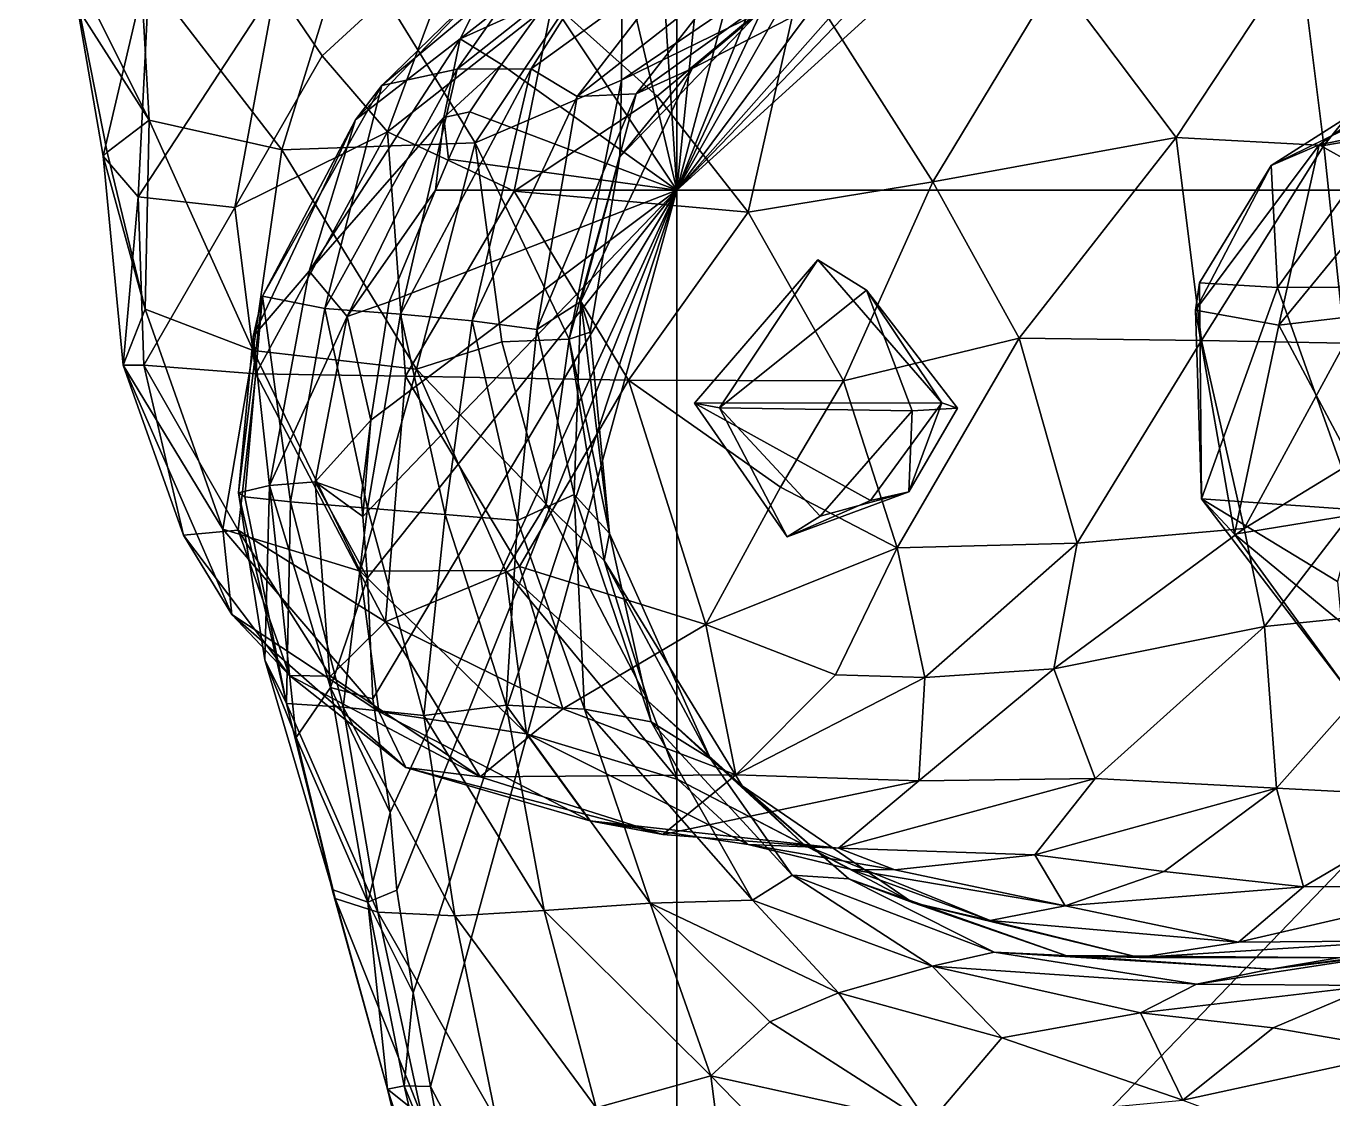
# Model space of a CAD drawing. Extents: x 373697 to 374058, y 6959904 to 6960301.
# Drawn here: x 373946.43 to 373975.52, y 6959944.92 to 6959968.81 of the extents above; entities that cross this region are included whole.
import ezdxf

# ---------------------------------------------------------------- set-up
doc = ezdxf.new("R2010")
doc.units = 0
doc.layers.add('Bht_Fk', color=7, linetype='CONTINUOUS')

msp = doc.modelspace()

# ---------------------------------------------------------------- linework, layer by layer
at = {"layer": 'Bht_Fk'}
for points in [[(373990.247, 6959965.161, 231.517), (373975.273, 6959976.9, 231.517), (373978.457, 6959977.248, 231.517)], [(373975.273, 6959976.9, 231.517), (373990.247, 6959965.161, 231.517), (373973.52, 6959976.618, 231.517)], [(373973.52, 6959976.618, 231.517), (373960.915, 6959965.161, 231.517), (373971.581, 6959976.247, 231.517)], [(373990.247, 6959965.161, 231.517), (373960.915, 6959965.161, 231.517), (373973.52, 6959976.618, 231.517)], [(373960.915, 6959965.161, 231.517), (373970.463, 6959975.962, 231.517), (373971.581, 6959976.247, 231.517)], [(373960.915, 6959965.161, 231.517), (373968.613, 6959975.515, 231.517), (373970.463, 6959975.962, 231.517)], [(373968.613, 6959975.515, 231.517), (373960.915, 6959965.161, 231.517), (373966.346, 6959974.741, 231.517)], [(373960.915, 6959965.161, 231.517), (373965.255, 6959974.341, 231.517), (373966.346, 6959974.741, 231.517)], [(373960.915, 6959965.161, 231.517), (373964.459, 6959973.976, 231.517), (373965.255, 6959974.341, 231.517)], [(373960.915, 6959965.161, 231.517), (373963.088, 6959973.337, 231.517), (373964.459, 6959973.976, 231.517)], [(373963.088, 6959973.337, 231.517), (373960.915, 6959965.161, 231.517), (373961.666, 6959972.484, 231.517)], [(373960.915, 6959965.161, 231.517), (373960.915, 6959971.978, 231.517), (373961.666, 6959972.484, 231.517)], [(373960.915, 6959971.978, 231.517), (373960.915, 6959965.161, 231.517), (373960.495, 6959971.695, 231.517)], [(373960.915, 6959965.161, 231.517), (373959.57, 6959970.868, 231.517), (373960.495, 6959971.695, 231.517)], [(373956.096, 6959968.531, 229.81), (373959.849, 6959971.465, 230.968), (373958.077, 6959969.427, 231.517)], [(373959.849, 6959971.465, 230.968), (373956.096, 6959968.531, 229.81), (373956.754, 6959969.836, 228.349)], [(373956.184, 6959971.058, 204.321), (373951.984, 6959969.687, 203.492), (373953.023, 6959968.148, 202.596)], [(373956.184, 6959971.058, 204.321), (373953.023, 6959968.148, 202.596), (373954.476, 6959966.457, 201.901)], [(373953.593, 6959970.813, 212.372), (373959.706, 6959971.124, 214.324), (373956.424, 6959966.212, 213.129)], [(373958.148, 6959969.342, 203.638), (373956.184, 6959971.058, 204.321), (373954.476, 6959966.457, 201.901)], [(373959.706, 6959971.124, 214.324), (373959.686, 6959967.606, 215.845), (373956.424, 6959966.212, 213.129)], [(373959.706, 6959971.124, 214.324), (373963.373, 6959970.121, 216.571), (373959.686, 6959967.606, 215.845)], [(373946.434, 6959971.014, 206.992), (373949.173, 6959966.721, 207.548), (373947.389, 6959970.31, 205.481)], [(373946.434, 6959971.014, 206.992), (373948.979, 6959970.138, 209.515), (373949.173, 6959966.721, 207.548)], [(373948.979, 6959970.138, 209.515), (373953.593, 6959970.813, 212.372), (373952.123, 6959966.059, 209.895)], [(373953.593, 6959970.813, 212.372), (373956.424, 6959966.212, 213.129), (373952.123, 6959966.059, 209.895)], [(373960.915, 6959965.161, 231.517), (373958.077, 6959969.427, 231.517), (373959.57, 6959970.868, 231.517)], [(373959.318, 6959970.469, 225.923), (373957.764, 6959970.335, 227.231), (373956.028, 6959967.855, 224.731)], [(373957.675, 6959967.864, 223.518), (373959.318, 6959970.469, 225.923), (373956.028, 6959967.855, 224.731)], [(373961.083, 6959970.344, 224.624), (373959.318, 6959970.469, 225.923), (373957.675, 6959967.864, 223.518)], [(373969.358, 6959969.888, 206.54), (373972.028, 6959966.329, 207.943), (373974.774, 6959970.493, 208.679)], [(373974.774, 6959970.493, 208.679), (373972.028, 6959966.329, 207.943), (373975.311, 6959966.157, 210.154)], [(373978.516, 6959970.141, 211.007), (373974.774, 6959970.493, 208.679), (373975.311, 6959966.157, 210.154)], [(373948.151, 6959965.916, 204.141), (373949.194, 6959970.386, 204.305), (373947.389, 6959970.31, 205.481)], [(373949.173, 6959966.721, 207.548), (373948.237, 6959966.008, 205.499), (373947.389, 6959970.31, 205.481)], [(373948.237, 6959966.008, 205.499), (373948.151, 6959965.916, 204.141), (373947.389, 6959970.31, 205.481)], [(373948.151, 6959965.916, 204.141), (373948.929, 6959965.011, 202.544), (373949.194, 6959970.386, 204.305)], [(373948.929, 6959965.011, 202.544), (373951.984, 6959969.687, 203.492), (373949.194, 6959970.386, 204.305)], [(373957.764, 6959970.335, 227.231), (373956.754, 6959969.836, 228.349), (373954.348, 6959967.493, 225.963)], [(373956.028, 6959967.855, 224.731), (373957.764, 6959970.335, 227.231), (373954.348, 6959967.493, 225.963)], [(373958.694, 6959967.243, 221.885), (373961.083, 6959970.344, 224.624), (373957.675, 6959967.864, 223.518)], [(373961.959, 6959969.808, 222.99), (373961.083, 6959970.344, 224.624), (373958.694, 6959967.243, 221.885)], [(373966.003, 6959970.326, 220.842), (373961.258, 6959967.871, 219.156), (373962.717, 6959969.095, 218.191)], [(373966.003, 6959970.326, 220.842), (373963.703, 6959969.954, 221.834), (373961.258, 6959967.871, 219.156)], [(373952.123, 6959966.059, 209.895), (373949.173, 6959966.721, 207.548), (373948.979, 6959970.138, 209.515)], [(373963.692, 6959969.94, 204.95), (373958.148, 6959969.342, 203.638), (373960.476, 6959967.253, 203.281)], [(373963.373, 6959970.121, 216.571), (373962.717, 6959969.095, 218.191), (373959.686, 6959967.606, 215.845)], [(373963.703, 6959969.954, 221.834), (373961.959, 6959969.808, 222.99), (373960.008, 6959967.305, 220.471)], [(373961.258, 6959967.871, 219.156), (373963.703, 6959969.954, 221.834), (373960.008, 6959967.305, 220.471)], [(373963.692, 6959969.94, 204.95), (373960.476, 6959967.253, 203.281), (373962.501, 6959964.673, 203.368)], [(373966.611, 6959965.342, 205.229), (373963.692, 6959969.94, 204.95), (373962.501, 6959964.673, 203.368)], [(373969.358, 6959969.888, 206.54), (373963.692, 6959969.94, 204.95), (373966.611, 6959965.342, 205.229)], [(373972.028, 6959966.329, 207.943), (373969.358, 6959969.888, 206.54), (373966.611, 6959965.342, 205.229)], [(373978.516, 6959970.141, 211.007), (373975.311, 6959966.157, 210.154), (373979.035, 6959966.792, 212.913)], [(373948.929, 6959965.011, 202.544), (373951.078, 6959964.774, 201.478), (373951.984, 6959969.687, 203.492)], [(373951.078, 6959964.774, 201.478), (373953.023, 6959968.148, 202.596), (373951.984, 6959969.687, 203.492)], [(373956.754, 6959969.836, 228.349), (373953.766, 6959966.728, 227.755), (373954.348, 6959967.493, 225.963)], [(373956.096, 6959968.531, 229.81), (373953.766, 6959966.728, 227.755), (373956.754, 6959969.836, 228.349)], [(373960.008, 6959967.305, 220.471), (373961.959, 6959969.808, 222.99), (373958.694, 6959967.243, 221.885)], [(373954.476, 6959966.457, 201.901), (373957.293, 6959965.134, 201.854), (373958.148, 6959969.342, 203.638)], [(373957.012, 6959967.958, 231.517), (373956.096, 6959968.531, 229.81), (373958.077, 6959969.427, 231.517)], [(373958.077, 6959969.427, 231.517), (373960.915, 6959965.161, 231.517), (373957.012, 6959967.958, 231.517)], [(373960.476, 6959967.253, 203.281), (373958.148, 6959969.342, 203.638), (373957.293, 6959965.134, 201.854)], [(373962.717, 6959969.095, 218.191), (373959.647, 6959965.901, 217.319), (373959.686, 6959967.606, 215.845)], [(373961.258, 6959967.871, 219.156), (373959.647, 6959965.901, 217.319), (373962.717, 6959969.095, 218.191)], [(373952.735, 6959963.355, 228.734), (373953.766, 6959966.728, 227.755), (373956.096, 6959968.531, 229.81)], [(373955.728, 6959966.775, 230.971), (373952.735, 6959963.355, 228.734), (373956.096, 6959968.531, 229.81)], [(373955.728, 6959966.775, 230.971), (373956.096, 6959968.531, 229.81), (373957.012, 6959967.958, 231.517)], [(373953.023, 6959968.148, 202.596), (373951.078, 6959964.774, 201.478), (373954.476, 6959966.457, 201.901)], [(373977.978, 6959968.149, 176.73), (373977.379, 6959967.3, 178.155), (373974.142, 6959965.712, 175.68)], [(373977.978, 6959968.149, 176.73), (373974.142, 6959965.712, 175.68), (373975.213, 6959966.171, 174.54)], [(373980.34, 6959967.228, 175.898), (373977.978, 6959968.149, 176.73), (373975.213, 6959966.171, 174.54)], [(373953.085, 6959962.522, 223.635), (373956.028, 6959967.855, 224.731), (373954.348, 6959967.493, 225.963)], [(373954.762, 6959962.401, 222.423), (373956.028, 6959967.855, 224.731), (373953.085, 6959962.522, 223.635)], [(373954.762, 6959962.401, 222.423), (373957.675, 6959967.864, 223.518), (373956.028, 6959967.855, 224.731)], [(373956.362, 6959962.249, 221.159), (373957.675, 6959967.864, 223.518), (373954.762, 6959962.401, 222.423)], [(373956.307, 6959966.902, 231.517), (373955.728, 6959966.775, 230.971), (373957.012, 6959967.958, 231.517)], [(373960.915, 6959965.161, 231.517), (373956.307, 6959966.902, 231.517), (373957.012, 6959967.958, 231.517)], [(373956.362, 6959962.249, 221.159), (373958.694, 6959967.243, 221.885), (373957.675, 6959967.864, 223.518)], [(373958.776, 6959962.683, 218.414), (373959.647, 6959965.901, 217.319), (373961.258, 6959967.871, 219.156)], [(373958.776, 6959962.683, 218.414), (373961.258, 6959967.871, 219.156), (373960.008, 6959967.305, 220.471)], [(373959.686, 6959967.606, 215.845), (373958.516, 6959961.839, 215.09), (373956.424, 6959966.212, 213.129)], [(373959.686, 6959967.606, 215.845), (373959.647, 6959965.901, 217.319), (373958.516, 6959961.839, 215.09)], [(373953.766, 6959966.728, 227.755), (373951.696, 6959962.802, 225.016), (373954.348, 6959967.493, 225.963)], [(373951.696, 6959962.802, 225.016), (373953.085, 6959962.522, 223.635), (373954.348, 6959967.493, 225.963)], [(373957.8, 6959962.056, 219.781), (373960.008, 6959967.305, 220.471), (373958.694, 6959967.243, 221.885)], [(373958.776, 6959962.683, 218.414), (373960.008, 6959967.305, 220.471), (373957.8, 6959962.056, 219.781)], [(373977.379, 6959967.3, 178.155), (373974.282, 6959962.989, 177.266), (373974.142, 6959965.712, 175.68)], [(373978.294, 6959963.018, 180.116), (373974.282, 6959962.989, 177.266), (373977.379, 6959967.3, 178.155)], [(373957.8, 6959962.056, 219.781), (373958.694, 6959967.243, 221.885), (373956.362, 6959962.249, 221.159)], [(373962.501, 6959964.673, 203.368), (373960.476, 6959967.253, 203.281), (373957.293, 6959965.134, 201.854)], [(373976.856, 6959965.25, 173.849), (373980.34, 6959967.228, 175.898), (373975.213, 6959966.171, 174.54)], [(373949.086, 6959962.512, 205.649), (373948.237, 6959966.008, 205.499), (373949.173, 6959966.721, 207.548)], [(373949.086, 6959962.512, 205.649), (373949.173, 6959966.721, 207.548), (373951.483, 6959961.59, 207.988)], [(373949.173, 6959966.721, 207.548), (373952.123, 6959966.059, 209.895), (373951.483, 6959961.59, 207.988)], [(373953.766, 6959966.728, 227.755), (373951.49, 6959961.9, 226.631), (373951.696, 6959962.802, 225.016)], [(373953.766, 6959966.728, 227.755), (373952.735, 6959963.355, 228.734), (373951.49, 6959961.9, 226.631)], [(373955.728, 6959966.775, 230.971), (373953.577, 6959962.347, 230.625), (373952.735, 6959963.355, 228.734)], [(373955.545, 6959965.161, 231.517), (373953.577, 6959962.347, 230.625), (373955.728, 6959966.775, 230.971)], [(373955.83, 6959965.847, 231.517), (373955.545, 6959965.161, 231.517), (373955.728, 6959966.775, 230.971)], [(373955.83, 6959965.847, 231.517), (373955.728, 6959966.775, 230.971), (373956.307, 6959966.902, 231.517)], [(373960.915, 6959965.161, 231.517), (373955.83, 6959965.847, 231.517), (373956.307, 6959966.902, 231.517)], [(373979.035, 6959966.792, 212.913), (373975.311, 6959966.157, 210.154), (373975.783, 6959961.752, 211.858)], [(373954.476, 6959966.457, 201.901), (373951.078, 6959964.774, 201.478), (373951.549, 6959961.066, 200.773)], [(373954.879, 6959961.015, 200.733), (373954.476, 6959966.457, 201.901), (373951.549, 6959961.066, 200.773)], [(373954.879, 6959961.015, 200.733), (373957.293, 6959965.134, 201.854), (373954.476, 6959966.457, 201.901)], [(373952.123, 6959966.059, 209.895), (373956.424, 6959966.212, 213.129), (373955.123, 6959961.176, 210.931)], [(373956.424, 6959966.212, 213.129), (373957.017, 6959961.782, 212.979), (373955.123, 6959961.176, 210.931)], [(373956.424, 6959966.212, 213.129), (373958.516, 6959961.839, 215.09), (373957.017, 6959961.782, 212.979)], [(373966.611, 6959965.342, 205.229), (373968.534, 6959961.867, 206.412), (373972.028, 6959966.329, 207.943)], [(373972.588, 6959961.813, 209.282), (373972.028, 6959966.329, 207.943), (373968.534, 6959961.867, 206.412)], [(373972.028, 6959966.329, 207.943), (373972.588, 6959961.813, 209.282), (373975.311, 6959966.157, 210.154)], [(373972.456, 6959962.491, 173.597), (373975.213, 6959966.171, 174.54), (373974.142, 6959965.712, 175.68)], [(373972.456, 6959962.491, 173.597), (373974.313, 6959962.152, 172.767), (373975.213, 6959966.171, 174.54)], [(373975.311, 6959966.157, 210.154), (373972.588, 6959961.813, 209.282), (373975.783, 6959961.752, 211.858)], [(373974.313, 6959962.152, 172.767), (373976.856, 6959965.25, 173.849), (373975.213, 6959966.171, 174.54)], [(373949.086, 6959962.512, 205.649), (373948.151, 6959965.916, 204.141), (373948.237, 6959966.008, 205.499)], [(373948.594, 6959961.26, 203.727), (373948.151, 6959965.916, 204.141), (373949.086, 6959962.512, 205.649)], [(373948.929, 6959965.011, 202.544), (373948.151, 6959965.916, 204.141), (373948.594, 6959961.26, 203.727)], [(373951.483, 6959961.59, 207.988), (373952.123, 6959966.059, 209.895), (373955.123, 6959961.176, 210.931)], [(373960.915, 6959965.161, 231.517), (373955.545, 6959965.161, 231.517), (373955.83, 6959965.847, 231.517)], [(373959.647, 6959965.901, 217.319), (373958.987, 6959961.996, 216.934), (373958.516, 6959961.839, 215.09)], [(373958.987, 6959961.996, 216.934), (373959.647, 6959965.901, 217.319), (373958.776, 6959962.683, 218.414)], [(373972.547, 6959963.096, 175.153), (373972.456, 6959962.491, 173.597), (373974.142, 6959965.712, 175.68)], [(373974.142, 6959965.712, 175.68), (373974.282, 6959962.989, 177.266), (373972.547, 6959963.096, 175.153)], [(373962.501, 6959964.673, 203.368), (373964.624, 6959960.917, 204.143), (373966.611, 6959965.342, 205.229)], [(373968.534, 6959961.867, 206.412), (373966.611, 6959965.342, 205.229), (373964.624, 6959960.917, 204.143)], [(373976.856, 6959965.25, 173.849), (373974.313, 6959962.152, 172.767), (373979.221, 6959962.734, 173.746)], [(373949.053, 6959961.26, 201.869), (373948.929, 6959965.011, 202.544), (373948.594, 6959961.26, 203.727)], [(373949.053, 6959961.26, 201.869), (373951.078, 6959964.774, 201.478), (373948.929, 6959965.011, 202.544)], [(373955.545, 6959965.161, 231.517), (373954.511, 6959962.675, 231.517), (373953.577, 6959962.347, 230.625)], [(373954.031, 6959956.529, 231.517), (373953.925, 6959957.895, 231.517), (373960.915, 6959965.161, 231.517)], [(373953.925, 6959957.895, 231.517), (373954.102, 6959960.041, 231.517), (373960.915, 6959965.161, 231.517)], [(373954.147, 6959953.829, 231.517), (373954.031, 6959956.529, 231.517), (373960.915, 6959965.161, 231.517)], [(373954.102, 6959960.041, 231.517), (373954.511, 6959962.675, 231.517), (373960.915, 6959965.161, 231.517)], [(373960.915, 6959965.161, 231.517), (373954.539, 6959951.3, 231.517), (373954.147, 6959953.829, 231.517)], [(373954.511, 6959962.675, 231.517), (373955.545, 6959965.161, 231.517), (373960.915, 6959965.161, 231.517)], [(373960.915, 6959965.161, 231.517), (373954.682, 6959949.57, 231.517), (373954.539, 6959951.3, 231.517)], [(373960.915, 6959965.161, 231.517), (373955.051, 6959947.287, 231.517), (373954.682, 6959949.57, 231.517)], [(373957.293, 6959965.134, 201.854), (373954.879, 6959961.015, 200.733), (373959.841, 6959960.925, 201.856)], [(373960.915, 6959965.161, 231.517), (373955.434, 6959945.197, 231.517), (373955.051, 6959947.287, 231.517)], [(373960.915, 6959934.672, 231.517), (373955.434, 6959945.197, 231.517), (373960.915, 6959965.161, 231.517)], [(373962.501, 6959964.673, 203.368), (373957.293, 6959965.134, 201.854), (373959.841, 6959960.925, 201.856)], [(373981.707, 6959944.401, 231.517), (373960.915, 6959934.672, 231.517), (373990.247, 6959965.161, 231.517)], [(373960.915, 6959965.161, 231.517), (373990.247, 6959965.161, 231.517), (373960.915, 6959934.672, 231.517)], [(373951.078, 6959964.774, 201.478), (373949.053, 6959961.26, 201.869), (373951.549, 6959961.066, 200.773)], [(373964.624, 6959960.917, 204.143), (373962.501, 6959964.673, 203.368), (373959.841, 6959960.925, 201.856)], [(373964.055, 6959963.609, 196.247), (373966.815, 6959960.421, 197.314), (373961.31, 6959960.415, 195.456)], [(373961.31, 6959960.415, 195.456), (373961.863, 6959960.312, 193.737), (373964.055, 6959963.609, 196.247)], [(373961.863, 6959960.312, 193.737), (373965.138, 6959962.934, 195.418), (373964.055, 6959963.609, 196.247)], [(373964.055, 6959963.609, 196.247), (373965.138, 6959962.934, 195.418), (373966.815, 6959960.421, 197.314)], [(373952.735, 6959963.355, 228.734), (373951.849, 6959958.582, 228.32), (373951.49, 6959961.9, 226.631)], [(373951.849, 6959958.582, 228.32), (373952.735, 6959963.355, 228.734), (373953.577, 6959962.347, 230.625)], [(373961.863, 6959960.312, 193.737), (373966.153, 6959960.244, 195.247), (373965.138, 6959962.934, 195.418)], [(373965.138, 6959962.934, 195.418), (373967.159, 6959960.305, 196.593), (373966.815, 6959960.421, 197.314)], [(373965.138, 6959962.934, 195.418), (373966.153, 6959960.244, 195.247), (373967.159, 6959960.305, 196.593)], [(373972.589, 6959958.288, 175.048), (373972.456, 6959962.491, 173.597), (373972.547, 6959963.096, 175.153)], [(373974.282, 6959962.989, 177.266), (373972.589, 6959958.288, 175.048), (373972.547, 6959963.096, 175.153)], [(373974.282, 6959962.989, 177.266), (373976.045, 6959958.038, 178.247), (373972.589, 6959958.288, 175.048)], [(373978.294, 6959963.018, 180.116), (373976.045, 6959958.038, 178.247), (373974.282, 6959962.989, 177.266)], [(373951.49, 6959961.9, 226.631), (373951.159, 6959958.421, 226.072), (373951.696, 6959962.802, 225.016)], [(373951.304, 6959958.327, 224.79), (373951.696, 6959962.802, 225.016), (373951.159, 6959958.421, 226.072)], [(373951.304, 6959958.327, 224.79), (373952.314, 6959958.217, 223.695), (373951.696, 6959962.802, 225.016)], [(373953.085, 6959962.522, 223.635), (373951.696, 6959962.802, 225.016), (373952.314, 6959958.217, 223.695)], [(373953.577, 6959962.347, 230.625), (373954.511, 6959962.675, 231.517), (373954.102, 6959960.041, 231.517)], [(373958.632, 6959958.383, 218.608), (373958.776, 6959962.683, 218.414), (373957.8, 6959962.056, 219.781)], [(373958.776, 6959962.683, 218.414), (373958.632, 6959958.383, 218.608), (373959.418, 6959957.516, 216.945)], [(373958.776, 6959962.683, 218.414), (373959.418, 6959957.516, 216.945), (373958.987, 6959961.996, 216.934)], [(373974.313, 6959962.152, 172.767), (373976.517, 6959958.021, 172.952), (373979.221, 6959962.734, 173.746)], [(373950.813, 6959957.61, 205.738), (373948.594, 6959961.26, 203.727), (373949.086, 6959962.512, 205.649)], [(373951.483, 6959961.59, 207.988), (373950.813, 6959957.61, 205.738), (373949.086, 6959962.512, 205.649)], [(373952.863, 6959958.664, 230.323), (373951.849, 6959958.582, 228.32), (373953.577, 6959962.347, 230.625)], [(373952.314, 6959958.217, 223.695), (373954.029, 6959958.078, 222.492), (373953.085, 6959962.522, 223.635)], [(373953.577, 6959962.347, 230.625), (373954.102, 6959960.041, 231.517), (373952.863, 6959958.664, 230.323)], [(373954.029, 6959958.078, 222.492), (373954.762, 6959962.401, 222.423), (373953.085, 6959962.522, 223.635)], [(373954.762, 6959962.401, 222.423), (373954.029, 6959958.078, 222.492), (373955.763, 6959957.938, 221.307)], [(373955.763, 6959957.938, 221.307), (373956.362, 6959962.249, 221.159), (373954.762, 6959962.401, 222.423)], [(373973.329, 6959957.496, 173.195), (373972.456, 6959962.491, 173.597), (373972.589, 6959958.288, 175.048)], [(373973.329, 6959957.496, 173.195), (373974.313, 6959962.152, 172.767), (373972.456, 6959962.491, 173.597)], [(373956.362, 6959962.249, 221.159), (373955.763, 6959957.938, 221.307), (373957.366, 6959957.8, 220.067)], [(373957.366, 6959957.8, 220.067), (373957.8, 6959962.056, 219.781), (373956.362, 6959962.249, 221.159)], [(373957.8, 6959962.056, 219.781), (373957.366, 6959957.8, 220.067), (373958.632, 6959958.383, 218.608)], [(373973.329, 6959957.496, 173.195), (373976.517, 6959958.021, 172.952), (373974.313, 6959962.152, 172.767)], [(373951.49, 6959961.9, 226.631), (373951.849, 6959958.582, 228.32), (373951.159, 6959958.421, 226.072)], [(373957.017, 6959961.782, 212.979), (373958.007, 6959958.165, 213.167), (373955.123, 6959961.176, 210.931)], [(373957.017, 6959961.782, 212.979), (373958.516, 6959961.839, 215.09), (373958.007, 6959958.165, 213.167)], [(373958.516, 6959961.839, 215.09), (373959.299, 6959956.911, 214.96), (373958.007, 6959958.165, 213.167)], [(373958.987, 6959961.996, 216.934), (373959.418, 6959957.516, 216.945), (373958.516, 6959961.839, 215.09)], [(373958.516, 6959961.839, 215.09), (373959.418, 6959957.516, 216.945), (373959.299, 6959956.911, 214.96)], [(373965.82, 6959957.198, 205.491), (373968.534, 6959961.867, 206.412), (373964.624, 6959960.917, 204.143)], [(373969.827, 6959957.298, 208.365), (373968.534, 6959961.867, 206.412), (373965.82, 6959957.198, 205.491)], [(373969.827, 6959957.298, 208.365), (373972.588, 6959961.813, 209.282), (373968.534, 6959961.867, 206.412)], [(373972.588, 6959961.813, 209.282), (373969.827, 6959957.298, 208.365), (373973.542, 6959957.628, 211.229)], [(373972.588, 6959961.813, 209.282), (373973.542, 6959957.628, 211.229), (373975.783, 6959961.752, 211.858)], [(373973.542, 6959957.628, 211.229), (373977.56, 6959960.086, 213.742), (373975.783, 6959961.752, 211.858)], [(373951.483, 6959961.59, 207.988), (373953.868, 6959956.678, 208.414), (373950.813, 6959957.61, 205.738)], [(373953.868, 6959956.678, 208.414), (373951.483, 6959961.59, 207.988), (373955.123, 6959961.176, 210.931)], [(373948.594, 6959961.26, 203.727), (373950.813, 6959957.61, 205.738), (373951.015, 6959955.714, 204.07)], [(373951.015, 6959955.714, 204.07), (373949.939, 6959957.476, 202.651), (373948.594, 6959961.26, 203.727)], [(373949.939, 6959957.476, 202.651), (373949.053, 6959961.26, 201.869), (373948.594, 6959961.26, 203.727)], [(373949.053, 6959961.26, 201.869), (373951.156, 6959957.585, 201.34), (373951.549, 6959961.066, 200.773)], [(373951.156, 6959957.585, 201.34), (373949.053, 6959961.26, 201.869), (373949.939, 6959957.476, 202.651)], [(373957.099, 6959956.688, 211.455), (373953.868, 6959956.678, 208.414), (373955.123, 6959961.176, 210.931)], [(373958.007, 6959958.165, 213.167), (373957.099, 6959956.688, 211.455), (373955.123, 6959961.176, 210.931)], [(373951.156, 6959957.585, 201.34), (373954.435, 6959955.548, 201.53), (373951.549, 6959961.066, 200.773)], [(373954.435, 6959955.548, 201.53), (373954.879, 6959961.015, 200.733), (373951.549, 6959961.066, 200.773)], [(373957.412, 6959956.78, 201.588), (373954.879, 6959961.015, 200.733), (373954.435, 6959955.548, 201.53)], [(373954.879, 6959961.015, 200.733), (373957.412, 6959956.78, 201.588), (373959.841, 6959960.925, 201.856)], [(373957.412, 6959956.78, 201.588), (373961.561, 6959955.487, 203.55), (373959.841, 6959960.925, 201.856)], [(373961.561, 6959955.487, 203.55), (373963.222, 6959958.549, 203.616), (373959.841, 6959960.925, 201.856)], [(373963.222, 6959958.549, 203.616), (373964.624, 6959960.917, 204.143), (373959.841, 6959960.925, 201.856)], [(373965.82, 6959957.198, 205.491), (373964.624, 6959960.917, 204.143), (373963.222, 6959958.549, 203.616)], [(373961.31, 6959960.415, 195.456), (373966.815, 6959960.421, 197.314), (373965.226, 6959958.248, 196.62)], [(373963.369, 6959957.439, 195.477), (373961.31, 6959960.415, 195.456), (373965.226, 6959958.248, 196.62)], [(373963.369, 6959957.439, 195.477), (373961.863, 6959960.312, 193.737), (373961.31, 6959960.415, 195.456)], [(373964.105, 6959957.902, 194.598), (373961.863, 6959960.312, 193.737), (373963.369, 6959957.439, 195.477)], [(373966.153, 6959960.244, 195.247), (373961.863, 6959960.312, 193.737), (373964.105, 6959957.902, 194.598)], [(373966.815, 6959960.421, 197.314), (373966.079, 6959958.443, 196.163), (373965.226, 6959958.248, 196.62)], [(373967.159, 6959960.305, 196.593), (373966.079, 6959958.443, 196.163), (373966.815, 6959960.421, 197.314)], [(373967.159, 6959960.305, 196.593), (373966.153, 6959960.244, 195.247), (373966.079, 6959958.443, 196.163)], [(373952.863, 6959958.664, 230.323), (373954.102, 6959960.041, 231.517), (373953.893, 6959958.304, 231.517)], [(373953.925, 6959957.895, 231.517), (373953.893, 6959958.304, 231.517), (373954.102, 6959960.041, 231.517)], [(373966.153, 6959960.244, 195.247), (373964.105, 6959957.902, 194.598), (373966.079, 6959958.443, 196.163)], [(373973.542, 6959957.628, 211.229), (373973.996, 6959955.445, 212.352), (373977.56, 6959960.086, 213.742)], [(373977.809, 6959955.839, 215.018), (373977.56, 6959960.086, 213.742), (373973.996, 6959955.445, 212.352)], [(373951.159, 6959958.421, 226.072), (373951.849, 6959958.582, 228.32), (373951.744, 6959954.702, 226.781)], [(373952.446, 6959952.972, 228.36), (373951.744, 6959954.702, 226.781), (373951.849, 6959958.582, 228.32)], [(373953.21, 6959954.081, 230.313), (373951.849, 6959958.582, 228.32), (373952.863, 6959958.664, 230.323)], [(373952.446, 6959952.972, 228.36), (373951.849, 6959958.582, 228.32), (373953.21, 6959954.081, 230.313)], [(373952.863, 6959958.664, 230.323), (373953.925, 6959957.895, 231.517), (373954.031, 6959956.529, 231.517)], [(373952.863, 6959958.664, 230.323), (373953.893, 6959958.304, 231.517), (373953.925, 6959957.895, 231.517)], [(373952.863, 6959958.664, 230.323), (373954.031, 6959956.529, 231.517), (373953.21, 6959954.081, 230.313)], [(373965.82, 6959957.198, 205.491), (373963.222, 6959958.549, 203.616), (373961.561, 6959955.487, 203.55)], [(373951.159, 6959958.421, 226.072), (373952.226, 6959953.73, 225.011), (373951.304, 6959958.327, 224.79)], [(373952.226, 6959953.73, 225.011), (373951.159, 6959958.421, 226.072), (373951.744, 6959954.702, 226.781)], [(373951.304, 6959958.327, 224.79), (373952.226, 6959953.73, 225.011), (373952.314, 6959958.217, 223.695)], [(373958.861, 6959953.602, 220.173), (373958.632, 6959958.383, 218.608), (373957.366, 6959957.8, 220.067)], [(373958.632, 6959958.383, 218.608), (373960.343, 6959953.322, 218.852), (373959.418, 6959957.516, 216.945)], [(373958.632, 6959958.383, 218.608), (373958.861, 6959953.602, 220.173), (373960.343, 6959953.322, 218.852)], [(373963.369, 6959957.439, 195.477), (373965.226, 6959958.248, 196.62), (373966.079, 6959958.443, 196.163)], [(373964.105, 6959957.902, 194.598), (373963.369, 6959957.439, 195.477), (373966.079, 6959958.443, 196.163)], [(373975.615, 6959956.447, 177.548), (373975.848, 6959954.027, 175.859), (373972.589, 6959958.288, 175.048)], [(373976.045, 6959958.038, 178.247), (373975.615, 6959956.447, 177.548), (373972.589, 6959958.288, 175.048)], [(373975.848, 6959954.027, 175.859), (373973.329, 6959957.496, 173.195), (373972.589, 6959958.288, 175.048)], [(373952.226, 6959953.73, 225.011), (373953.493, 6959953.646, 223.624), (373952.314, 6959958.217, 223.695)], [(373953.493, 6959953.646, 223.624), (373954.029, 6959958.078, 222.492), (373952.314, 6959958.217, 223.695)], [(373953.493, 6959953.646, 223.624), (373955.284, 6959953.462, 222.531), (373954.029, 6959958.078, 222.492)], [(373955.284, 6959953.462, 222.531), (373955.763, 6959957.938, 221.307), (373954.029, 6959958.078, 222.492)], [(373958.007, 6959958.165, 213.167), (373960.275, 6959953.783, 213.846), (373957.099, 6959956.688, 211.455)], [(373960.275, 6959953.783, 213.846), (373958.007, 6959958.165, 213.167), (373959.299, 6959956.911, 214.96)], [(373977.611, 6959953.948, 174.665), (373976.517, 6959958.021, 172.952), (373973.329, 6959957.496, 173.195)], [(373955.284, 6959953.462, 222.531), (373957.117, 6959953.694, 221.345), (373955.763, 6959957.938, 221.307)], [(373957.117, 6959953.694, 221.345), (373957.366, 6959957.8, 220.067), (373955.763, 6959957.938, 221.307)], [(373957.117, 6959953.694, 221.345), (373958.861, 6959953.602, 220.173), (373957.366, 6959957.8, 220.067)], [(373952.296, 6959954.353, 202.967), (373951.156, 6959957.585, 201.34), (373949.939, 6959957.476, 202.651)], [(373952.296, 6959954.353, 202.967), (373949.939, 6959957.476, 202.651), (373951.015, 6959955.714, 204.07)], [(373954.285, 6959953.55, 206.664), (373950.813, 6959957.61, 205.738), (373953.868, 6959956.678, 208.414)], [(373954.285, 6959953.55, 206.664), (373951.015, 6959955.714, 204.07), (373950.813, 6959957.61, 205.738)], [(373953.209, 6959954.338, 202.337), (373951.156, 6959957.585, 201.34), (373952.296, 6959954.353, 202.967)], [(373954.435, 6959955.548, 201.53), (373951.156, 6959957.585, 201.34), (373953.209, 6959954.338, 202.337)], [(373959.418, 6959957.516, 216.945), (373961.661, 6959952.498, 217.574), (373959.299, 6959956.911, 214.96)], [(373959.418, 6959957.516, 216.945), (373960.343, 6959953.322, 218.852), (373961.661, 6959952.498, 217.574)], [(373973.542, 6959957.628, 211.229), (373969.308, 6959954.497, 209.118), (373973.996, 6959955.445, 212.352)], [(373969.827, 6959957.298, 208.365), (373969.308, 6959954.497, 209.118), (373973.542, 6959957.628, 211.229)], [(373975.848, 6959954.027, 175.859), (373977.611, 6959953.948, 174.665), (373973.329, 6959957.496, 173.195)], [(373964.449, 6959954.37, 205.62), (373965.82, 6959957.198, 205.491), (373961.561, 6959955.487, 203.55)], [(373966.435, 6959954.309, 207.017), (373965.82, 6959957.198, 205.491), (373964.449, 6959954.37, 205.62)], [(373966.435, 6959954.309, 207.017), (373969.827, 6959957.298, 208.365), (373965.82, 6959957.198, 205.491)], [(373969.308, 6959954.497, 209.118), (373969.827, 6959957.298, 208.365), (373966.435, 6959954.309, 207.017)], [(373962.37, 6959951.892, 215.736), (373960.275, 6959953.783, 213.846), (373959.299, 6959956.911, 214.96)], [(373961.661, 6959952.498, 217.574), (373962.37, 6959951.892, 215.736), (373959.299, 6959956.911, 214.96)], [(373953.21, 6959954.081, 230.313), (373954.031, 6959956.529, 231.517), (373954.147, 6959953.829, 231.517)], [(373957.099, 6959956.688, 211.455), (373957.57, 6959953.053, 209.594), (373953.868, 6959956.678, 208.414)], [(373957.57, 6959953.053, 209.594), (373954.285, 6959953.55, 206.664), (373953.868, 6959956.678, 208.414)], [(373957.412, 6959956.78, 201.588), (373954.435, 6959955.548, 201.53), (373958.377, 6959953.607, 203.125)], [(373960.938, 6959952.036, 212.265), (373957.099, 6959956.688, 211.455), (373960.275, 6959953.783, 213.846)], [(373960.938, 6959952.036, 212.265), (373957.57, 6959953.053, 209.594), (373957.099, 6959956.688, 211.455)], [(373958.377, 6959953.607, 203.125), (373961.561, 6959955.487, 203.55), (373957.412, 6959956.78, 201.588)], [(373951.015, 6959955.714, 204.07), (373954.285, 6959953.55, 206.664), (373954.882, 6959952.302, 205.357)], [(373954.882, 6959952.302, 205.357), (373952.296, 6959954.353, 202.967), (373951.015, 6959955.714, 204.07)], [(373974.257, 6959951.845, 214.262), (373977.809, 6959955.839, 215.018), (373973.996, 6959955.445, 212.352)], [(373974.257, 6959951.845, 214.262), (373978.239, 6959951.638, 217.083), (373977.809, 6959955.839, 215.018)], [(373956.539, 6959952.096, 204.059), (373954.435, 6959955.548, 201.53), (373953.209, 6959954.338, 202.337)], [(373956.539, 6959952.096, 204.059), (373958.377, 6959953.607, 203.125), (373954.435, 6959955.548, 201.53)], [(373961.561, 6959955.487, 203.55), (373958.377, 6959953.607, 203.125), (373962.227, 6959952.138, 205.738)], [(373962.227, 6959952.138, 205.738), (373964.449, 6959954.37, 205.62), (373961.561, 6959955.487, 203.55)], [(373969.308, 6959954.497, 209.118), (373970.223, 6959952.059, 211.412), (373973.996, 6959955.445, 212.352)], [(373970.223, 6959952.059, 211.412), (373974.257, 6959951.845, 214.262), (373973.996, 6959955.445, 212.352)], [(373953.313, 6959949.389, 226.791), (373951.744, 6959954.702, 226.781), (373952.446, 6959952.972, 228.36)], [(373953.313, 6959949.389, 226.791), (373952.226, 6959953.73, 225.011), (373951.744, 6959954.702, 226.781)], [(373966.303, 6959952.004, 208.586), (373969.308, 6959954.497, 209.118), (373966.435, 6959954.309, 207.017)], [(373966.303, 6959952.004, 208.586), (373970.223, 6959952.059, 211.412), (373969.308, 6959954.497, 209.118)], [(373954.882, 6959952.302, 205.357), (373956.539, 6959952.096, 204.059), (373952.296, 6959954.353, 202.967)], [(373953.209, 6959954.338, 202.337), (373952.296, 6959954.353, 202.967), (373956.539, 6959952.096, 204.059)], [(373966.435, 6959954.309, 207.017), (373964.449, 6959954.37, 205.62), (373962.227, 6959952.138, 205.738)], [(373966.303, 6959952.004, 208.586), (373966.435, 6959954.309, 207.017), (373962.227, 6959952.138, 205.738)], [(373952.446, 6959952.972, 228.36), (373953.21, 6959954.081, 230.313), (373954.035, 6959949.303, 230.428)], [(373953.21, 6959954.081, 230.313), (373954.147, 6959953.829, 231.517), (373954.539, 6959951.3, 231.517)], [(373953.21, 6959954.081, 230.313), (373954.539, 6959951.3, 231.517), (373954.035, 6959949.303, 230.428)], [(373954.263, 6959949.082, 225.299), (373952.226, 6959953.73, 225.011), (373953.313, 6959949.389, 226.791)], [(373954.263, 6959949.082, 225.299), (373953.493, 6959953.646, 223.624), (373952.226, 6959953.73, 225.011)], [(373955.972, 6959948.997, 224.115), (373953.493, 6959953.646, 223.624), (373954.263, 6959949.082, 225.299)], [(373955.972, 6959948.997, 224.115), (373955.284, 6959953.462, 222.531), (373953.493, 6959953.646, 223.624)], [(373957.96, 6959949.118, 223.168), (373957.117, 6959953.694, 221.345), (373955.284, 6959953.462, 222.531)], [(373958.377, 6959953.607, 203.125), (373956.539, 6959952.096, 204.059), (373962.227, 6959952.138, 205.738)], [(373957.96, 6959949.118, 223.168), (373960.324, 6959949.282, 222.207), (373957.117, 6959953.694, 221.345)], [(373960.324, 6959949.282, 222.207), (373958.861, 6959953.602, 220.173), (373957.117, 6959953.694, 221.345)], [(373962.598, 6959949.352, 221.288), (373958.861, 6959953.602, 220.173), (373960.324, 6959949.282, 222.207)], [(373960.343, 6959953.322, 218.852), (373958.861, 6959953.602, 220.173), (373962.598, 6959949.352, 221.288)], [(373960.275, 6959953.783, 213.846), (373963.759, 6959950.576, 214.613), (373960.938, 6959952.036, 212.265)], [(373963.759, 6959950.576, 214.613), (373960.275, 6959953.783, 213.846), (373962.37, 6959951.892, 215.736)], [(373957.57, 6959953.053, 209.594), (373958.981, 6959951.116, 208.175), (373954.285, 6959953.55, 206.664)], [(373954.882, 6959952.302, 205.357), (373954.285, 6959953.55, 206.664), (373958.981, 6959951.116, 208.175)], [(373955.972, 6959948.997, 224.115), (373957.96, 6959949.118, 223.168), (373955.284, 6959953.462, 222.531)], [(373963.48, 6959949.907, 219.832), (373960.343, 6959953.322, 218.852), (373962.598, 6959949.352, 221.288)], [(373960.343, 6959953.322, 218.852), (373963.48, 6959949.907, 219.832), (373961.661, 6959952.498, 217.574)], [(373962.503, 6959950.588, 210.89), (373957.57, 6959953.053, 209.594), (373960.938, 6959952.036, 212.265)], [(373958.981, 6959951.116, 208.175), (373957.57, 6959953.053, 209.594), (373962.503, 6959950.588, 210.89)], [(373954.035, 6959949.303, 230.428), (373953.246, 6959949.588, 228.499), (373952.446, 6959952.972, 228.36)], [(373953.246, 6959949.588, 228.499), (373953.313, 6959949.389, 226.791), (373952.446, 6959952.972, 228.36)], [(373961.661, 6959952.498, 217.574), (373964.743, 6959949.827, 218.161), (373962.37, 6959951.892, 215.736)], [(373963.48, 6959949.907, 219.832), (373964.743, 6959949.827, 218.161), (373961.661, 6959952.498, 217.574)], [(373958.981, 6959951.116, 208.175), (373960.604, 6959950.814, 206.983), (373954.882, 6959952.302, 205.357)], [(373960.604, 6959950.814, 206.983), (373956.539, 6959952.096, 204.059), (373954.882, 6959952.302, 205.357)], [(373960.604, 6959950.814, 206.983), (373962.227, 6959952.138, 205.738), (373956.539, 6959952.096, 204.059)], [(373960.604, 6959950.814, 206.983), (373966.303, 6959952.004, 208.586), (373962.227, 6959952.138, 205.738)], [(373964.515, 6959950.509, 209.795), (373966.303, 6959952.004, 208.586), (373960.604, 6959950.814, 206.983)], [(373963.759, 6959950.576, 214.613), (373964.794, 6959950.032, 213.571), (373960.938, 6959952.036, 212.265)], [(373964.794, 6959950.032, 213.571), (373962.503, 6959950.588, 210.89), (373960.938, 6959952.036, 212.265)], [(373966.159, 6959949.3, 216.93), (373963.759, 6959950.576, 214.613), (373962.37, 6959951.892, 215.736)], [(373962.37, 6959951.892, 215.736), (373964.743, 6959949.827, 218.161), (373966.159, 6959949.3, 216.93)], [(373968.886, 6959950.356, 212.323), (373970.223, 6959952.059, 211.412), (373964.515, 6959950.509, 209.795)], [(373970.223, 6959952.059, 211.412), (373966.303, 6959952.004, 208.586), (373964.515, 6959950.509, 209.795)], [(373970.223, 6959952.059, 211.412), (373968.886, 6959950.356, 212.323), (373974.257, 6959951.845, 214.262)], [(373968.886, 6959950.356, 212.323), (373971.761, 6959949.99, 214.262), (373974.257, 6959951.845, 214.262)], [(373971.761, 6959949.99, 214.262), (373974.862, 6959949.647, 216.369), (373974.257, 6959951.845, 214.262)], [(373974.257, 6959951.845, 214.262), (373974.862, 6959949.647, 216.369), (373978.239, 6959951.638, 217.083)], [(373974.862, 6959949.647, 216.369), (373978.858, 6959949.675, 219.222), (373978.239, 6959951.638, 217.083)], [(373954.682, 6959949.57, 231.517), (373954.035, 6959949.303, 230.428), (373954.539, 6959951.3, 231.517)], [(373962.503, 6959950.588, 210.89), (373964.515, 6959950.509, 209.795), (373958.981, 6959951.116, 208.175)], [(373964.515, 6959950.509, 209.795), (373960.604, 6959950.814, 206.983), (373958.981, 6959951.116, 208.175)], [(373964.794, 6959950.032, 213.571), (373965.77, 6959950.028, 212.016), (373962.503, 6959950.588, 210.89)], [(373964.515, 6959950.509, 209.795), (373962.503, 6959950.588, 210.89), (373965.77, 6959950.028, 212.016)], [(373963.759, 6959950.576, 214.613), (373967.889, 6959948.897, 215.731), (373964.794, 6959950.032, 213.571)], [(373966.159, 6959949.3, 216.93), (373967.889, 6959948.897, 215.731), (373963.759, 6959950.576, 214.613)], [(373965.77, 6959950.028, 212.016), (373968.886, 6959950.356, 212.323), (373964.515, 6959950.509, 209.795)], [(373969.561, 6959949.223, 214.499), (373968.886, 6959950.356, 212.323), (373965.77, 6959950.028, 212.016)], [(373969.561, 6959949.223, 214.499), (373971.761, 6959949.99, 214.262), (373968.886, 6959950.356, 212.323)], [(373963.48, 6959949.907, 219.832), (373962.598, 6959949.352, 221.288), (373966.594, 6959947.882, 222.019)], [(373967.975, 6959948.19, 220.739), (373963.48, 6959949.907, 219.832), (373966.594, 6959947.882, 222.019)], [(373967.975, 6959948.19, 220.739), (373964.743, 6959949.827, 218.161), (373963.48, 6959949.907, 219.832)], [(373969.571, 6959948.114, 219.477), (373966.159, 6959949.3, 216.93), (373964.743, 6959949.827, 218.161)], [(373967.975, 6959948.19, 220.739), (373969.571, 6959948.114, 219.477), (373964.743, 6959949.827, 218.161)], [(373967.889, 6959948.897, 215.731), (373969.561, 6959949.223, 214.499), (373964.794, 6959950.032, 213.571)], [(373969.561, 6959949.223, 214.499), (373965.77, 6959950.028, 212.016), (373964.794, 6959950.032, 213.571)], [(373974.862, 6959949.647, 216.369), (373971.761, 6959949.99, 214.262), (373969.561, 6959949.223, 214.499)], [(373954.476, 6959945.138, 228.738), (373953.246, 6959949.588, 228.499), (373954.035, 6959949.303, 230.428)], [(373954.476, 6959945.138, 228.738), (373953.313, 6959949.389, 226.791), (373953.246, 6959949.588, 228.499)], [(373954.035, 6959949.303, 230.428), (373954.682, 6959949.57, 231.517), (373955.051, 6959947.287, 231.517)], [(373973.417, 6959948.416, 217.438), (373974.862, 6959949.647, 216.369), (373969.561, 6959949.223, 214.499)], [(373973.417, 6959948.416, 217.438), (373978.858, 6959949.675, 219.222), (373974.862, 6959949.647, 216.369)], [(373973.417, 6959948.416, 217.438), (373977.128, 6959948.442, 220.178), (373978.858, 6959949.675, 219.222)], [(373953.313, 6959949.389, 226.791), (373954.476, 6959945.138, 228.738), (373955.251, 6959944.527, 227.093)], [(373954.263, 6959949.082, 225.299), (373953.313, 6959949.389, 226.791), (373955.251, 6959944.527, 227.093)], [(373954.847, 6959945.212, 230.534), (373954.035, 6959949.303, 230.428), (373955.051, 6959947.287, 231.517)], [(373954.847, 6959945.212, 230.534), (373954.476, 6959945.138, 228.738), (373954.035, 6959949.303, 230.428)], [(373961.674, 6959945.437, 224.387), (373960.324, 6959949.282, 222.207), (373957.96, 6959949.118, 223.168)], [(373962.598, 6959949.352, 221.288), (373960.324, 6959949.282, 222.207), (373964.512, 6959947.283, 222.939)], [(373962.985, 6959946.636, 223.572), (373960.324, 6959949.282, 222.207), (373961.674, 6959945.437, 224.387)], [(373964.512, 6959947.283, 222.939), (373960.324, 6959949.282, 222.207), (373962.985, 6959946.636, 223.572)], [(373966.594, 6959947.882, 222.019), (373962.598, 6959949.352, 221.288), (373964.512, 6959947.283, 222.939)], [(373971.201, 6959948.071, 218.254), (373967.889, 6959948.897, 215.731), (373966.159, 6959949.3, 216.93)], [(373969.571, 6959948.114, 219.477), (373971.201, 6959948.071, 218.254), (373966.159, 6959949.3, 216.93)], [(373954.263, 6959949.082, 225.299), (373955.251, 6959944.527, 227.093), (373956.904, 6959944.443, 225.894)], [(373955.972, 6959948.997, 224.115), (373954.263, 6959949.082, 225.299), (373956.904, 6959944.443, 225.894)], [(373957.96, 6959949.118, 223.168), (373955.972, 6959948.997, 224.115), (373959.118, 6959944.725, 225.061)], [(373959.118, 6959944.725, 225.061), (373955.972, 6959948.997, 224.115), (373956.904, 6959944.443, 225.894)], [(373961.674, 6959945.437, 224.387), (373957.96, 6959949.118, 223.168), (373959.118, 6959944.725, 225.061)], [(373967.889, 6959948.897, 215.731), (373973.417, 6959948.416, 217.438), (373969.561, 6959949.223, 214.499)], [(373973.417, 6959948.416, 217.438), (373967.889, 6959948.897, 215.731), (373971.201, 6959948.071, 218.254)], [(373978.385, 6959948.382, 225.4), (373979.236, 6959948.673, 223.957), (373974.137, 6959947.814, 222.591)], [(373979.236, 6959948.673, 223.957), (373976.173, 6959948.067, 221.487), (373974.137, 6959947.814, 222.591)], [(373971.201, 6959948.071, 218.254), (373977.128, 6959948.442, 220.178), (373973.417, 6959948.416, 217.438)], [(373976.173, 6959948.067, 221.487), (373977.128, 6959948.442, 220.178), (373971.201, 6959948.071, 218.254)], [(373976.402, 6959947.448, 226.657), (373978.385, 6959948.382, 225.4), (373972.481, 6959947.482, 223.82)], [(373978.385, 6959948.382, 225.4), (373974.137, 6959947.814, 222.591), (373972.481, 6959947.482, 223.82)], [(373972.481, 6959947.482, 223.82), (373967.975, 6959948.19, 220.739), (373966.594, 6959947.882, 222.019)], [(373972.481, 6959947.482, 223.82), (373974.137, 6959947.814, 222.591), (373967.975, 6959948.19, 220.739)], [(373974.137, 6959947.814, 222.591), (373969.571, 6959948.114, 219.477), (373967.975, 6959948.19, 220.739)], [(373974.137, 6959947.814, 222.591), (373976.173, 6959948.067, 221.487), (373969.571, 6959948.114, 219.477)], [(373976.173, 6959948.067, 221.487), (373971.201, 6959948.071, 218.254), (373969.571, 6959948.114, 219.477)], [(373964.512, 6959947.283, 222.939), (373968.15, 6959946.285, 224.409), (373966.594, 6959947.882, 222.019)], [(373966.594, 6959947.882, 222.019), (373968.15, 6959946.285, 224.409), (373971.237, 6959946.842, 224.781)], [(373971.237, 6959946.842, 224.781), (373972.481, 6959947.482, 223.82), (373966.594, 6959947.882, 222.019)], [(373954.847, 6959945.212, 230.534), (373955.051, 6959947.287, 231.517), (373955.434, 6959945.197, 231.517)], [(373964.512, 6959947.283, 222.939), (373962.985, 6959946.636, 223.572), (373966.522, 6959944.371, 225.405)], [(373968.15, 6959946.285, 224.409), (373964.512, 6959947.283, 222.939), (373966.522, 6959944.371, 225.405)], [(373976.402, 6959947.448, 226.657), (373972.481, 6959947.482, 223.82), (373971.237, 6959946.842, 224.781)], [(373974.186, 6959946.506, 226.78), (373976.402, 6959947.448, 226.657), (373971.237, 6959946.842, 224.781)], [(373976.402, 6959947.448, 226.657), (373974.186, 6959946.506, 226.78), (373977.19, 6959945.987, 228.766)], [(373962.985, 6959946.636, 223.572), (373961.674, 6959945.437, 224.387), (373966.522, 6959944.371, 225.405)], [(373972.178, 6959944.892, 227.153), (373971.237, 6959946.842, 224.781), (373968.15, 6959946.285, 224.409)], [(373971.237, 6959946.842, 224.781), (373972.178, 6959944.892, 227.153), (373974.186, 6959946.506, 226.78)], [(373977.19, 6959945.987, 228.766), (373974.186, 6959946.506, 226.78), (373972.178, 6959944.892, 227.153)], [(373972.178, 6959944.892, 227.153), (373968.15, 6959946.285, 224.409), (373966.522, 6959944.371, 225.405)], [(373977.19, 6959945.987, 228.766), (373972.178, 6959944.892, 227.153), (373975.907, 6959943.51, 229.544)], [(373954.476, 6959945.138, 228.738), (373954.847, 6959945.212, 230.534), (373955.822, 6959941.002, 230.826)], [(373955.932, 6959942.58, 231.517), (373954.847, 6959945.212, 230.534), (373955.434, 6959945.197, 231.517)], [(373955.822, 6959941.002, 230.826), (373954.847, 6959945.212, 230.534), (373955.932, 6959942.58, 231.517)], [(373960.915, 6959934.672, 231.517), (373955.932, 6959942.58, 231.517), (373955.434, 6959945.197, 231.517)], [(373962.272, 6959940.765, 226.159), (373961.674, 6959945.437, 224.387), (373959.118, 6959944.725, 225.061)], [(373964.282, 6959942.752, 225.713), (373961.674, 6959945.437, 224.387), (373962.272, 6959940.765, 226.159)], [(373966.522, 6959944.371, 225.405), (373961.674, 6959945.437, 224.387), (373964.282, 6959942.752, 225.713)], [(373954.476, 6959945.138, 228.738), (373955.704, 6959940.013, 228.764), (373955.251, 6959944.527, 227.093)], [(373954.476, 6959945.138, 228.738), (373955.822, 6959941.002, 230.826), (373955.704, 6959940.013, 228.764)]]:
    msp.add_3dface(points, dxfattribs=at)

doc.saveas('drawing.dxf')
